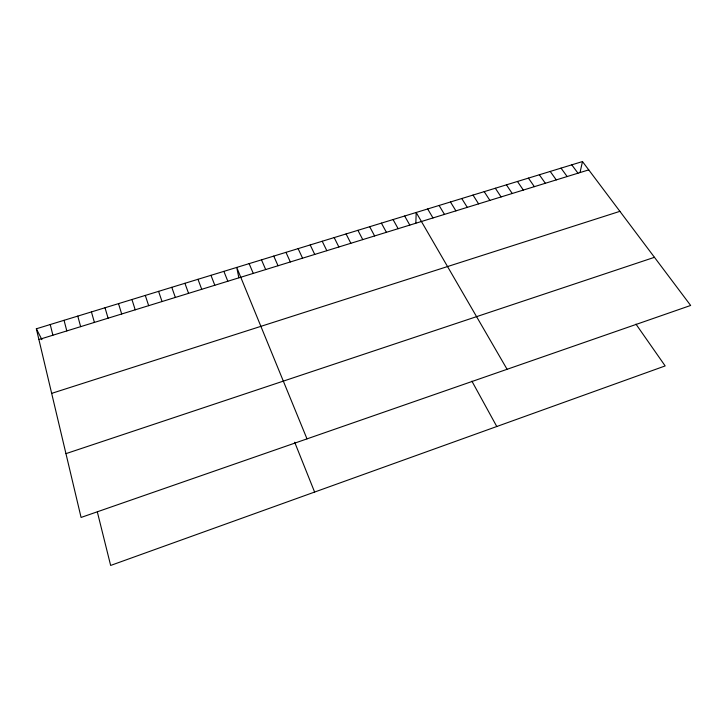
<?xml version="1.0" encoding="UTF-8"?>
<svg xmlns="http://www.w3.org/2000/svg" width="727" height="727" viewBox="0 0 727 727"><rect width="100%" height="100%" fill="white"/><g stroke="black" fill="none" stroke-linecap="round" stroke-linejoin="round"><path stroke-width="1.09" d="M415.844 223.134L416.189 212.475L507.092 369.298M580.037 172.481L582.481 161.558L36.35 328.786L81.079 517.442L690.65 305.458L582.481 161.558M65.948 453.639L654.454 257.313M51.662 393.371L619.904 211.339M38.894 339.536L588.743 169.882M571.776 164.838L577.974 173.208M561.026 168.137L567.151 176.543M550.212 171.445L556.273 179.905M539.343 174.771L545.341 183.277M635.961 324.133L665.169 365.926L110.649 565.442L97.345 511.972M528.429 178.115L534.363 186.666M517.451 181.477L523.322 190.065M506.428 184.849L512.226 193.491M495.341 188.248L501.076 196.935M484.209 191.655L489.871 200.388M473.013 195.081L478.602 203.869M461.763 198.526L467.288 207.359M450.458 201.988L455.911 210.866M439.09 205.468L444.47 214.392M427.676 208.967L432.983 217.946M404.657 216.01L409.81 225.088M393.062 219.563L398.142 228.687M471.905 381.166L496.777 426.513M381.402 223.134L386.41 232.313M369.689 226.715L374.614 235.948M357.911 230.323L362.764 239.61M36.35 328.786L41.912 339.627M346.079 233.949L350.85 243.281M334.175 237.593L338.873 246.98M322.215 241.255L326.832 250.697M310.193 244.935L314.727 254.423M298.115 248.634L302.559 258.185M285.965 252.351L290.337 261.956M273.752 256.095L278.041 265.746M261.484 259.848L265.682 269.563M249.143 263.628L253.25 273.397M307.003 438.881L236.738 267.427L238.838 277.741M294.68 442.234L314.609 492.052M223.889 271.362L227.824 281.24M210.966 275.315L214.81 285.257M197.98 279.295L201.724 289.291M184.912 283.294L188.575 293.354M171.781 287.319L175.343 297.434M158.577 291.363L162.039 301.541M145.3 295.426L148.662 305.667M131.941 299.515L135.213 309.811M118.519 303.622L121.682 313.991M105.015 307.757L108.078 318.19M91.429 311.919L94.401 322.406M77.78 316.1L80.642 326.65M64.049 320.307L66.811 330.921M50.236 324.533L52.889 335.211"/></g></svg>
